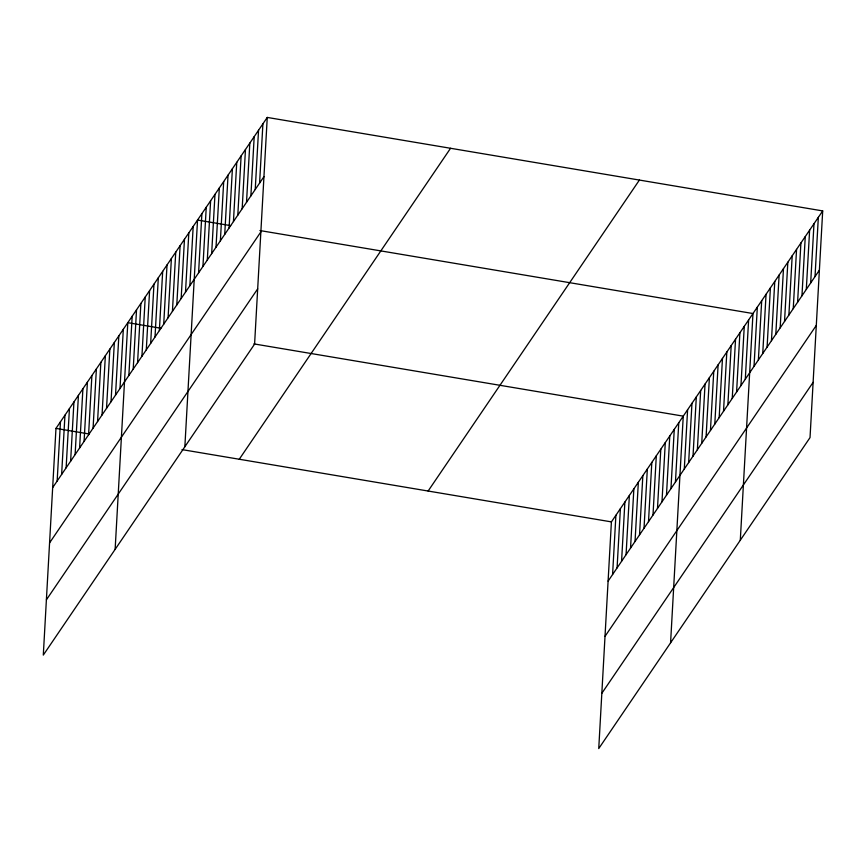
<?xml version="1.0" encoding="UTF-8"?>
<svg xmlns="http://www.w3.org/2000/svg" width="866" height="866" viewBox="0 0 866 866"><rect width="100%" height="100%" fill="white"/><g stroke="black" fill="none" stroke-linecap="round" stroke-linejoin="round"><path stroke-width="1.3" d="M267.258 117.43L55.976 428.399L43.3 655.086L254.593 344.116L267.258 117.43L822.7 210.914L810.024 437.601L598.742 748.57L611.407 521.884L822.7 210.914M57.156 481.031L60.468 421.796M61.638 474.416L64.95 415.182M66.13 467.813L69.442 408.579M70.622 461.21L73.935 401.976M75.115 454.596L78.427 395.361M79.596 447.993L82.909 388.758M84.089 441.379L87.401 382.144M88.581 434.775L91.893 375.541M93.073 428.161L96.386 368.927M97.566 421.558L100.867 362.324M102.047 414.944L105.36 355.71M106.54 408.341L109.852 349.106M111.032 401.737L114.344 342.503M115.524 395.123L118.837 335.889M120.006 388.52L123.318 329.286M115.135 549.358L127.811 322.672L160.903 328.246M128.861 375.498L132.173 316.263M133.212 369.078L136.525 309.844M137.575 362.67L140.887 303.436M141.927 356.251L145.239 297.016M146.289 349.842L149.601 290.608M150.652 343.423L153.964 284.189M155.003 337.015L158.316 277.78M159.366 330.595L162.678 271.361M163.717 324.187L167.03 264.953M168.08 317.768L171.392 258.533M172.431 311.359L175.744 252.125M176.794 304.94L180.106 245.706M181.156 298.532L184.469 239.297M185.508 292.113L188.82 232.878M189.871 285.704L193.183 226.47M184.859 446.737L197.535 220.051L230.627 225.625M198.585 272.877L201.897 213.642M202.936 266.457L206.249 207.223M207.299 260.049L210.611 200.815M211.661 253.63L214.974 194.395M216.013 247.221L219.325 187.987M220.375 240.802L223.688 181.568M224.727 234.394L228.039 175.159M229.089 227.975L232.402 168.74M233.441 221.566L236.754 162.332M237.804 215.147L241.116 155.912M242.166 208.738L245.468 149.504M246.518 202.319L249.83 143.085M250.88 195.911L254.193 136.676M255.232 189.492L258.544 130.257M259.594 183.083L262.907 123.849M612.587 574.504L615.899 515.27M617.079 567.901L620.392 508.667M621.572 561.287L624.884 502.053M626.064 554.684L629.376 495.449M630.545 548.07L633.858 488.835M635.038 541.466L638.35 482.232M639.53 534.863L642.843 475.629M644.023 528.249L647.335 469.015M648.504 521.646L651.817 462.412M652.996 515.032L656.309 455.797M657.489 508.429L660.801 449.194M661.981 501.815L665.294 442.58M666.474 495.211L669.775 435.977M670.955 488.597L674.268 429.363M675.448 481.994L678.76 422.76M670.576 642.832L683.252 416.145L253.825 343.878M684.292 468.971L687.604 409.737M688.654 462.552L691.966 403.318M693.017 456.144L696.318 396.909M697.368 449.735L700.681 390.49M701.731 443.316L705.043 384.082M706.082 436.908L709.395 377.673M710.445 430.489L713.757 371.254M714.796 424.08L718.109 364.846M719.159 417.661L722.471 358.427M723.521 411.253L726.823 352.018M727.873 404.833L731.185 345.599M732.235 398.425L735.548 339.191M736.587 392.006L739.9 332.771M740.95 385.597L744.262 326.363M745.301 379.178L748.614 319.944M740.3 540.222L752.976 313.535L259.908 230.551M754.026 366.35L757.328 307.116M758.378 359.942L761.69 300.708M762.74 353.523L766.053 294.288M767.092 347.114L770.404 287.88M771.454 340.695L774.767 281.461M775.806 334.287L779.119 275.052M780.169 327.868L783.481 268.633M784.531 321.459L787.833 262.225M788.883 315.04L792.195 255.806M793.245 308.632L796.558 249.397M797.597 302.212L800.909 242.978M801.959 295.804L805.272 236.57M806.311 289.385L809.623 230.15M810.673 282.976L813.986 223.742M815.025 276.557L818.338 217.323M52.664 487.634L263.946 176.664M49.568 542.895L260.861 231.926M46.385 599.835L257.678 288.865M239.265 459.251L450.558 148.281M428.118 491.033L639.4 180.063M608.105 581.118L819.388 270.149M605.009 636.369L816.302 325.4M601.827 693.309L813.12 382.339M55.976 428.399L89.068 433.974M181.99 449.606L611.407 521.884"/></g></svg>
